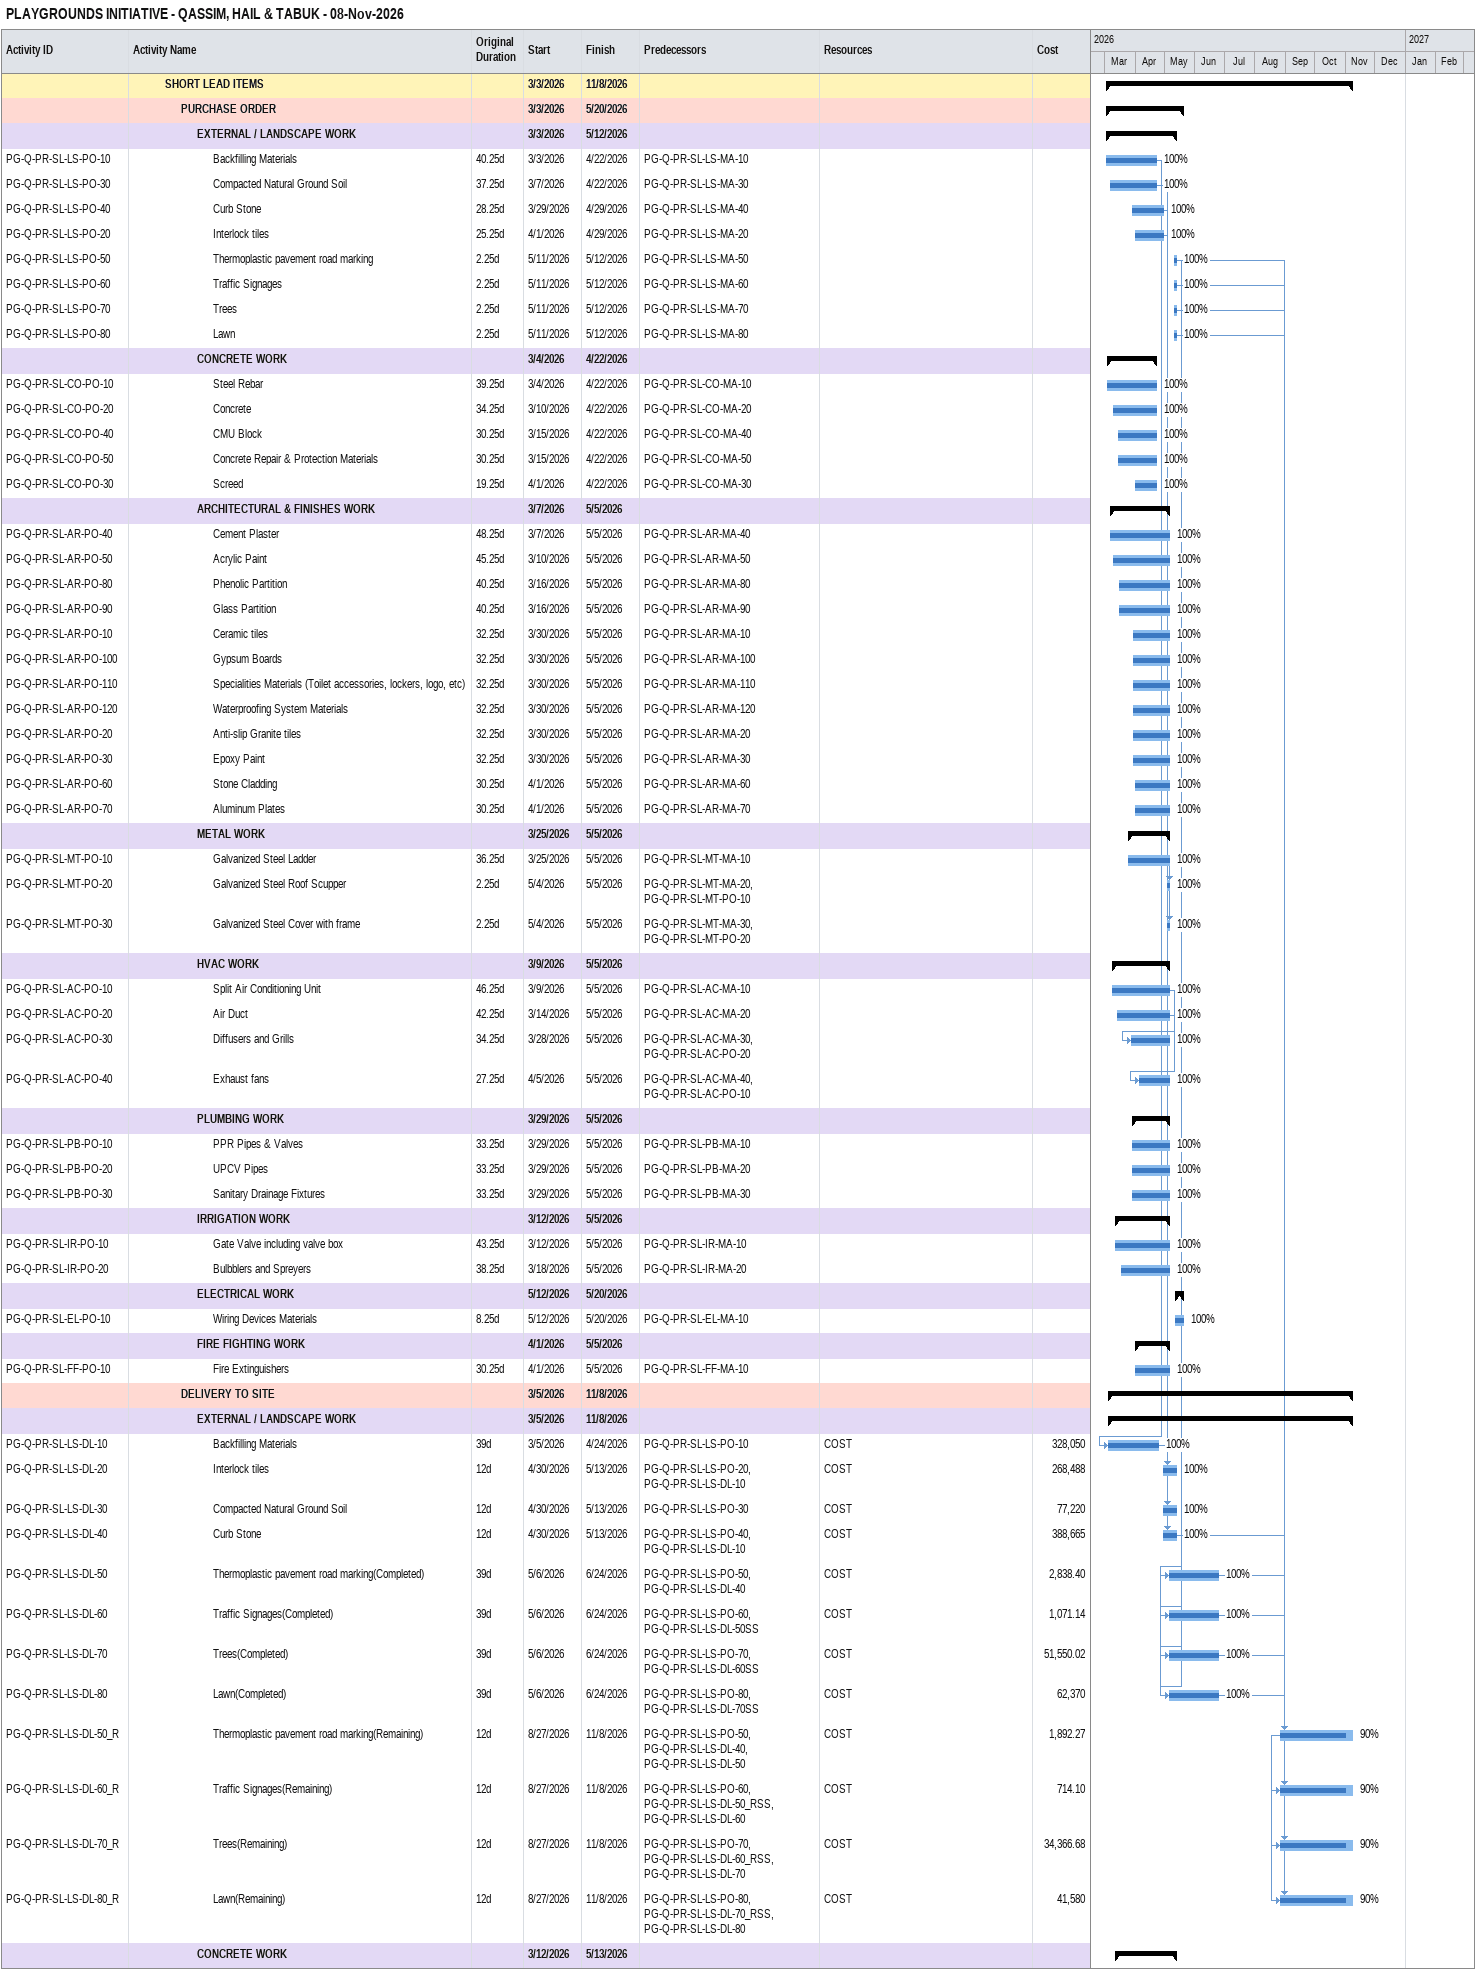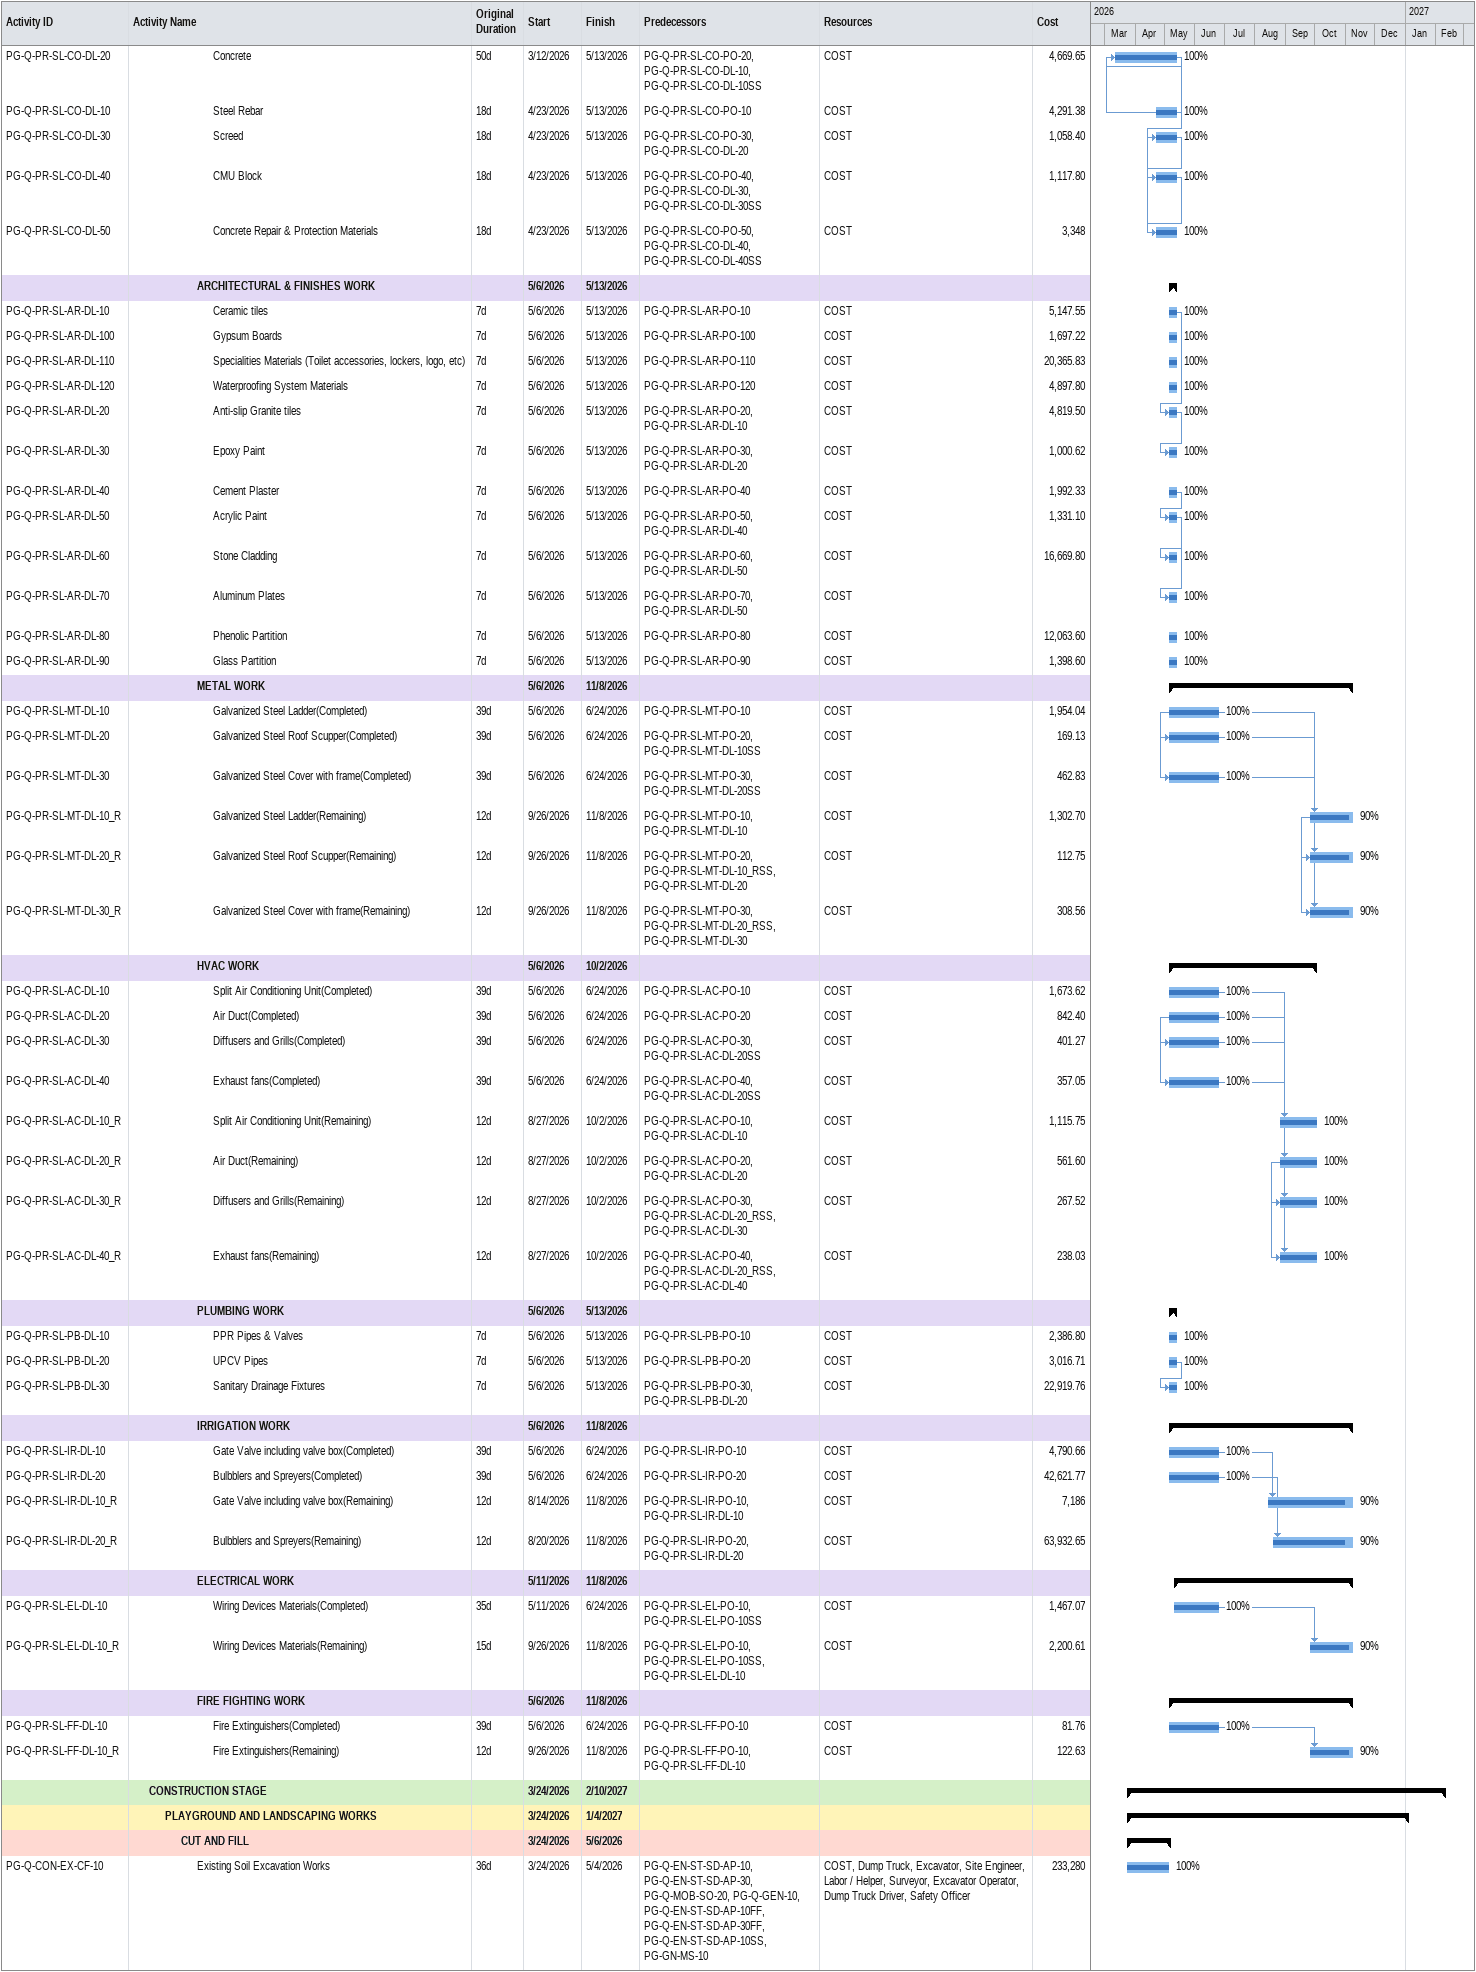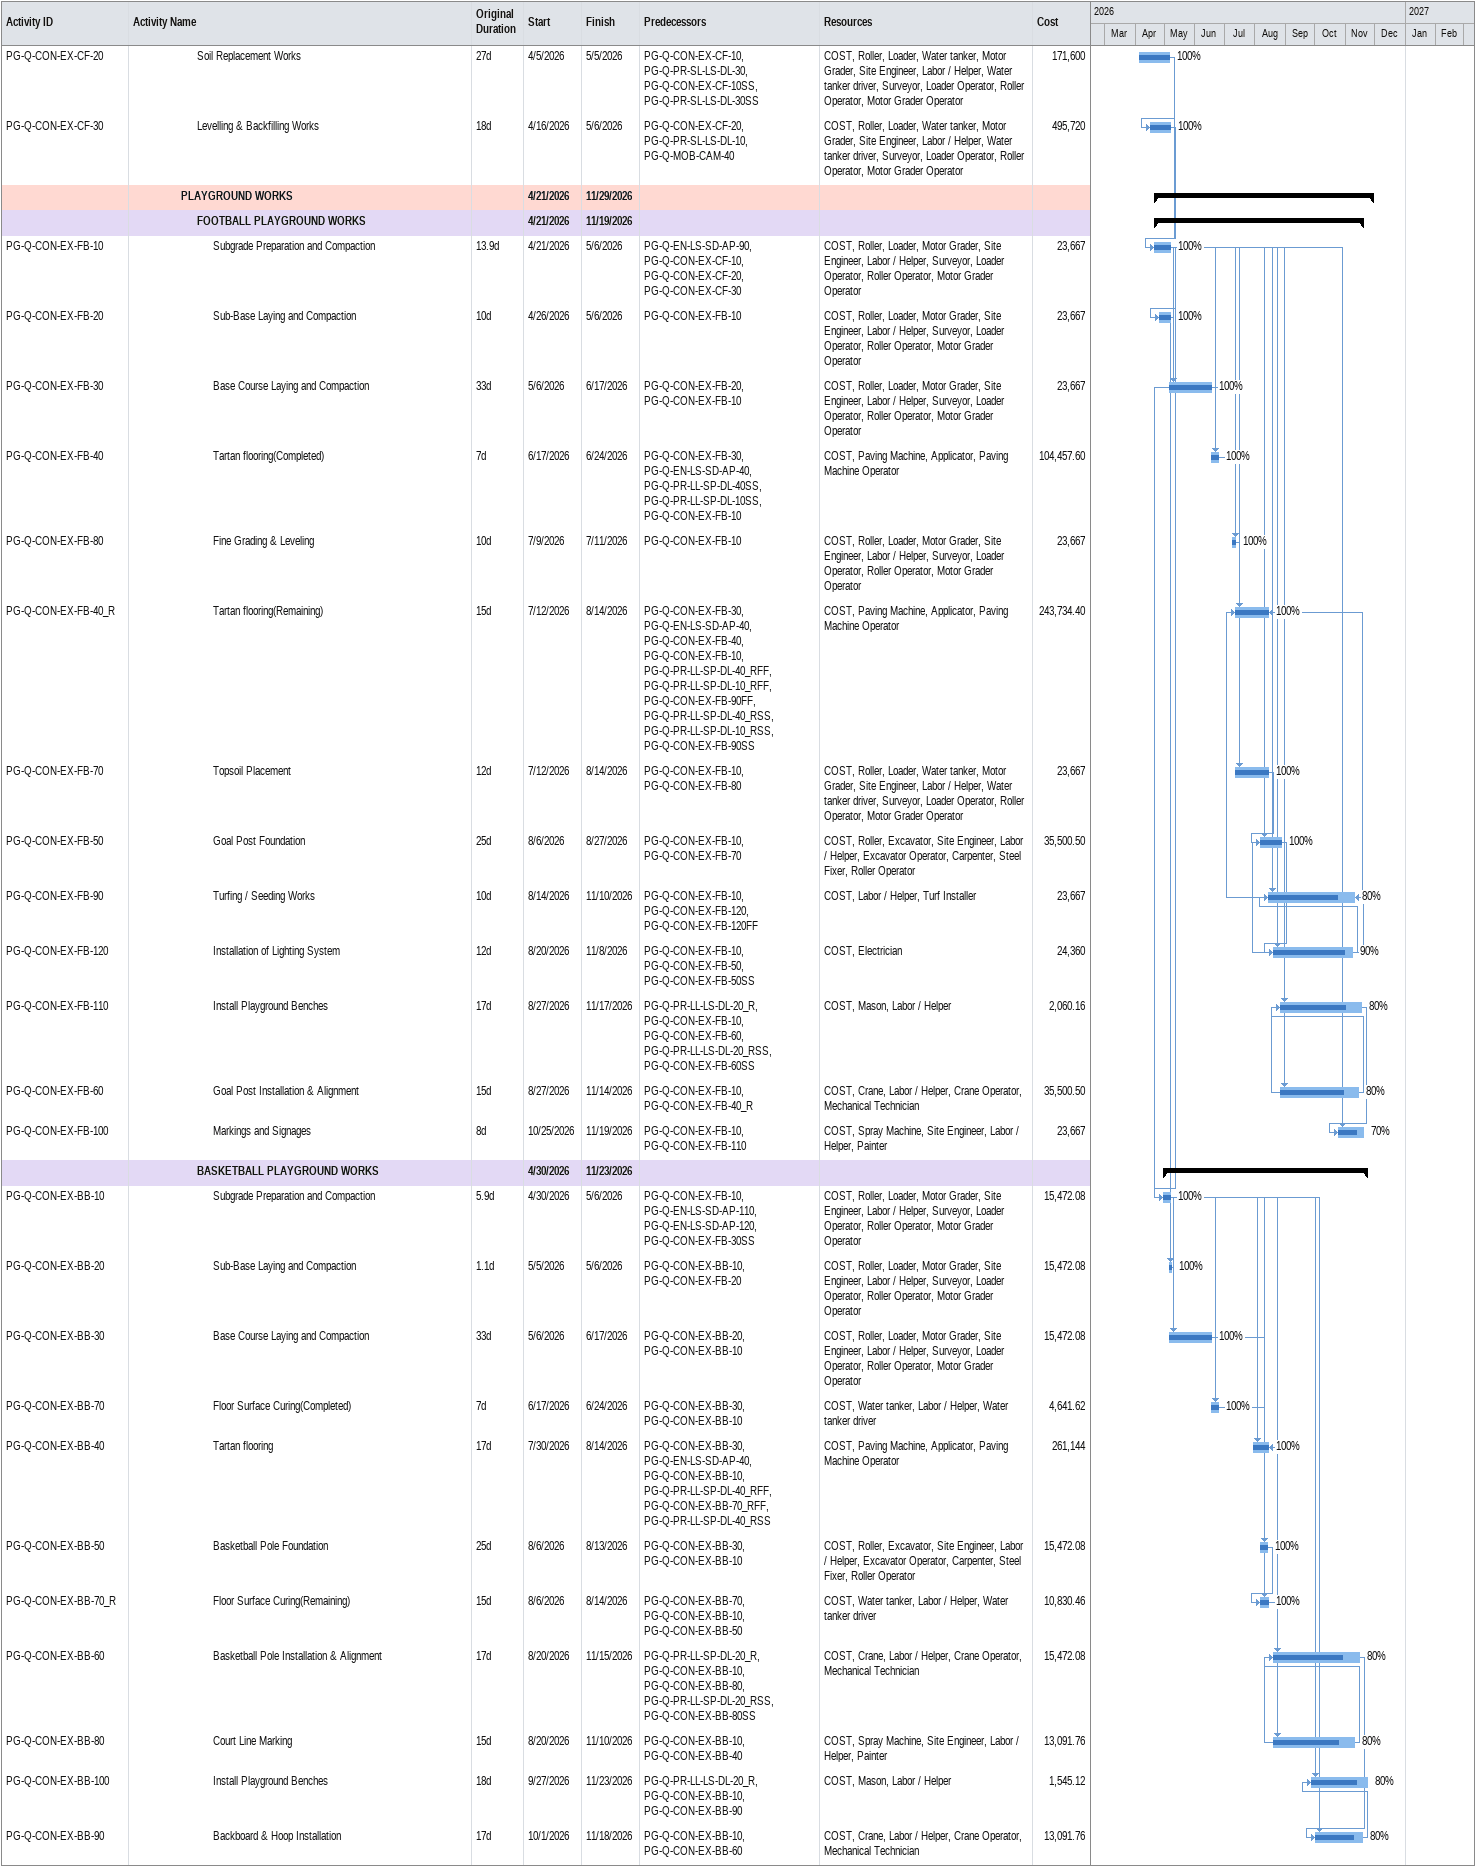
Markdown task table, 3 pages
PLAYGROUNDS INITIATIVE - QASSIM, HAIL & TABUK - 08-Nov-2026

| ID | Level | Task | Original duration | Start | Finish | Predecessors | Resources | % complete | Cost |
|---|---|---|---|---|---|---|---|---|---|
|  | 3 | **SHORT LEAD ITEMS** |  | 2026-03-03 | 2026-11-08 |  |  |  |  |
|  | 4 | **PURCHASE ORDER** |  | 2026-03-03 | 2026-05-20 |  |  |  |  |
|  | 5 | **EXTERNAL / LANDSCAPE WORK** |  | 2026-03-03 | 2026-05-12 |  |  |  |  |
| PG-Q-PR-SL-LS-PO-10 | 6 | Backfilling Materials | 40.25d | 2026-03-03 | 2026-04-22 | PG-Q-PR-SL-LS-MA-10 |  | 100 |  |
| PG-Q-PR-SL-LS-PO-30 | 6 | Compacted Natural Ground Soil | 37.25d | 2026-03-07 | 2026-04-22 | PG-Q-PR-SL-LS-MA-30 |  | 100 |  |
| PG-Q-PR-SL-LS-PO-40 | 6 | Curb Stone | 28.25d | 2026-03-29 | 2026-04-29 | PG-Q-PR-SL-LS-MA-40 |  | 100 |  |
| PG-Q-PR-SL-LS-PO-20 | 6 | Interlock tiles | 25.25d | 2026-04-01 | 2026-04-29 | PG-Q-PR-SL-LS-MA-20 |  | 100 |  |
| PG-Q-PR-SL-LS-PO-50 | 6 | Thermoplastic pavement road marking | 2.25d | 2026-05-11 | 2026-05-12 | PG-Q-PR-SL-LS-MA-50 |  | 100 |  |
| PG-Q-PR-SL-LS-PO-60 | 6 | Traffic Signages | 2.25d | 2026-05-11 | 2026-05-12 | PG-Q-PR-SL-LS-MA-60 |  | 100 |  |
| PG-Q-PR-SL-LS-PO-70 | 6 | Trees | 2.25d | 2026-05-11 | 2026-05-12 | PG-Q-PR-SL-LS-MA-70 |  | 100 |  |
| PG-Q-PR-SL-LS-PO-80 | 6 | Lawn | 2.25d | 2026-05-11 | 2026-05-12 | PG-Q-PR-SL-LS-MA-80 |  | 100 |  |
|  | 5 | **CONCRETE WORK** |  | 2026-03-04 | 2026-04-22 |  |  |  |  |
| PG-Q-PR-SL-CO-PO-10 | 6 | Steel Rebar | 39.25d | 2026-03-04 | 2026-04-22 | PG-Q-PR-SL-CO-MA-10 |  | 100 |  |
| PG-Q-PR-SL-CO-PO-20 | 6 | Concrete | 34.25d | 2026-03-10 | 2026-04-22 | PG-Q-PR-SL-CO-MA-20 |  | 100 |  |
| PG-Q-PR-SL-CO-PO-40 | 6 | CMU Block | 30.25d | 2026-03-15 | 2026-04-22 | PG-Q-PR-SL-CO-MA-40 |  | 100 |  |
| PG-Q-PR-SL-CO-PO-50 | 6 | Concrete Repair & Protection Materials | 30.25d | 2026-03-15 | 2026-04-22 | PG-Q-PR-SL-CO-MA-50 |  | 100 |  |
| PG-Q-PR-SL-CO-PO-30 | 6 | Screed | 19.25d | 2026-04-01 | 2026-04-22 | PG-Q-PR-SL-CO-MA-30 |  | 100 |  |
|  | 5 | **ARCHITECTURAL & FINISHES WORK** |  | 2026-03-07 | 2026-05-05 |  |  |  |  |
| PG-Q-PR-SL-AR-PO-40 | 6 | Cement Plaster | 48.25d | 2026-03-07 | 2026-05-05 | PG-Q-PR-SL-AR-MA-40 |  | 100 |  |
| PG-Q-PR-SL-AR-PO-50 | 6 | Acrylic Paint | 45.25d | 2026-03-10 | 2026-05-05 | PG-Q-PR-SL-AR-MA-50 |  | 100 |  |
| PG-Q-PR-SL-AR-PO-80 | 6 | Phenolic Partition | 40.25d | 2026-03-16 | 2026-05-05 | PG-Q-PR-SL-AR-MA-80 |  | 100 |  |
| PG-Q-PR-SL-AR-PO-90 | 6 | Glass Partition | 40.25d | 2026-03-16 | 2026-05-05 | PG-Q-PR-SL-AR-MA-90 |  | 100 |  |
| PG-Q-PR-SL-AR-PO-10 | 6 | Ceramic tiles | 32.25d | 2026-03-30 | 2026-05-05 | PG-Q-PR-SL-AR-MA-10 |  | 100 |  |
| PG-Q-PR-SL-AR-PO-100 | 6 | Gypsum Boards | 32.25d | 2026-03-30 | 2026-05-05 | PG-Q-PR-SL-AR-MA-100 |  | 100 |  |
| PG-Q-PR-SL-AR-PO-110 | 6 | Specialities Materials (Toilet accessories, lockers, logo, etc) | 32.25d | 2026-03-30 | 2026-05-05 | PG-Q-PR-SL-AR-MA-110 |  | 100 |  |
| PG-Q-PR-SL-AR-PO-120 | 6 | Waterproofing System Materials | 32.25d | 2026-03-30 | 2026-05-05 | PG-Q-PR-SL-AR-MA-120 |  | 100 |  |
| PG-Q-PR-SL-AR-PO-20 | 6 | Anti-slip Granite tiles | 32.25d | 2026-03-30 | 2026-05-05 | PG-Q-PR-SL-AR-MA-20 |  | 100 |  |
| PG-Q-PR-SL-AR-PO-30 | 6 | Epoxy Paint | 32.25d | 2026-03-30 | 2026-05-05 | PG-Q-PR-SL-AR-MA-30 |  | 100 |  |
| PG-Q-PR-SL-AR-PO-60 | 6 | Stone Cladding | 30.25d | 2026-04-01 | 2026-05-05 | PG-Q-PR-SL-AR-MA-60 |  | 100 |  |
| PG-Q-PR-SL-AR-PO-70 | 6 | Aluminum Plates | 30.25d | 2026-04-01 | 2026-05-05 | PG-Q-PR-SL-AR-MA-70 |  | 100 |  |
|  | 5 | **METAL WORK** |  | 2026-03-25 | 2026-05-05 |  |  |  |  |
| PG-Q-PR-SL-MT-PO-10 | 6 | Galvanized Steel Ladder | 36.25d | 2026-03-25 | 2026-05-05 | PG-Q-PR-SL-MT-MA-10 |  | 100 |  |
| PG-Q-PR-SL-MT-PO-20 | 6 | Galvanized Steel Roof Scupper | 2.25d | 2026-05-04 | 2026-05-05 | PG-Q-PR-SL-MT-MA-20, PG-Q-PR-SL-MT-PO-10 |  | 100 |  |
| PG-Q-PR-SL-MT-PO-30 | 6 | Galvanized Steel Cover with frame | 2.25d | 2026-05-04 | 2026-05-05 | PG-Q-PR-SL-MT-MA-30, PG-Q-PR-SL-MT-PO-20 |  | 100 |  |
|  | 5 | **HVAC WORK** |  | 2026-03-09 | 2026-05-05 |  |  |  |  |
| PG-Q-PR-SL-AC-PO-10 | 6 | Split Air Conditioning Unit | 46.25d | 2026-03-09 | 2026-05-05 | PG-Q-PR-SL-AC-MA-10 |  | 100 |  |
| PG-Q-PR-SL-AC-PO-20 | 6 | Air Duct | 42.25d | 2026-03-14 | 2026-05-05 | PG-Q-PR-SL-AC-MA-20 |  | 100 |  |
| PG-Q-PR-SL-AC-PO-30 | 6 | Diffusers and Grills | 34.25d | 2026-03-28 | 2026-05-05 | PG-Q-PR-SL-AC-MA-30, PG-Q-PR-SL-AC-PO-20 |  | 100 |  |
| PG-Q-PR-SL-AC-PO-40 | 6 | Exhaust fans | 27.25d | 2026-04-05 | 2026-05-05 | PG-Q-PR-SL-AC-MA-40, PG-Q-PR-SL-AC-PO-10 |  | 100 |  |
|  | 5 | **PLUMBING WORK** |  | 2026-03-29 | 2026-05-05 |  |  |  |  |
| PG-Q-PR-SL-PB-PO-10 | 6 | PPR Pipes & Valves | 33.25d | 2026-03-29 | 2026-05-05 | PG-Q-PR-SL-PB-MA-10 |  | 100 |  |
| PG-Q-PR-SL-PB-PO-20 | 6 | UPCV Pipes | 33.25d | 2026-03-29 | 2026-05-05 | PG-Q-PR-SL-PB-MA-20 |  | 100 |  |
| PG-Q-PR-SL-PB-PO-30 | 6 | Sanitary Drainage Fixtures | 33.25d | 2026-03-29 | 2026-05-05 | PG-Q-PR-SL-PB-MA-30 |  | 100 |  |
|  | 5 | **IRRIGATION WORK** |  | 2026-03-12 | 2026-05-05 |  |  |  |  |
| PG-Q-PR-SL-IR-PO-10 | 6 | Gate Valve including valve box | 43.25d | 2026-03-12 | 2026-05-05 | PG-Q-PR-SL-IR-MA-10 |  | 100 |  |
| PG-Q-PR-SL-IR-PO-20 | 6 | Bulbblers and Spreyers | 38.25d | 2026-03-18 | 2026-05-05 | PG-Q-PR-SL-IR-MA-20 |  | 100 |  |
|  | 5 | **ELECTRICAL WORK** |  | 2026-05-12 | 2026-05-20 |  |  |  |  |
| PG-Q-PR-SL-EL-PO-10 | 6 | Wiring Devices Materials | 8.25d | 2026-05-12 | 2026-05-20 | PG-Q-PR-SL-EL-MA-10 |  | 100 |  |
|  | 5 | **FIRE FIGHTING WORK** |  | 2026-04-01 | 2026-05-05 |  |  |  |  |
| PG-Q-PR-SL-FF-PO-10 | 6 | Fire Extinguishers | 30.25d | 2026-04-01 | 2026-05-05 | PG-Q-PR-SL-FF-MA-10 |  | 100 |  |
|  | 4 | **DELIVERY TO SITE** |  | 2026-03-05 | 2026-11-08 |  |  |  |  |
|  | 5 | **EXTERNAL / LANDSCAPE WORK** |  | 2026-03-05 | 2026-11-08 |  |  |  |  |
| PG-Q-PR-SL-LS-DL-10 | 6 | Backfilling Materials | 39d | 2026-03-05 | 2026-04-24 | PG-Q-PR-SL-LS-PO-10 | COST | 100 | 328050 |
| PG-Q-PR-SL-LS-DL-20 | 6 | Interlock tiles | 12d | 2026-04-30 | 2026-05-13 | PG-Q-PR-SL-LS-PO-20, PG-Q-PR-SL-LS-DL-10 | COST | 100 | 268488 |
| PG-Q-PR-SL-LS-DL-30 | 6 | Compacted Natural Ground Soil | 12d | 2026-04-30 | 2026-05-13 | PG-Q-PR-SL-LS-PO-30 | COST | 100 | 77220 |
| PG-Q-PR-SL-LS-DL-40 | 6 | Curb Stone | 12d | 2026-04-30 | 2026-05-13 | PG-Q-PR-SL-LS-PO-40, PG-Q-PR-SL-LS-DL-10 | COST | 100 | 388665 |
| PG-Q-PR-SL-LS-DL-50 | 6 | Thermoplastic pavement road marking(Completed) | 39d | 2026-05-06 | 2026-06-24 | PG-Q-PR-SL-LS-PO-50, PG-Q-PR-SL-LS-DL-40 | COST | 100 | 2838.40 |
| PG-Q-PR-SL-LS-DL-60 | 6 | Traffic Signages(Completed) | 39d | 2026-05-06 | 2026-06-24 | PG-Q-PR-SL-LS-PO-60, PG-Q-PR-SL-LS-DL-50SS | COST | 100 | 1071.14 |
| PG-Q-PR-SL-LS-DL-70 | 6 | Trees(Completed) | 39d | 2026-05-06 | 2026-06-24 | PG-Q-PR-SL-LS-PO-70, PG-Q-PR-SL-LS-DL-60SS | COST | 100 | 51550.02 |
| PG-Q-PR-SL-LS-DL-80 | 6 | Lawn(Completed) | 39d | 2026-05-06 | 2026-06-24 | PG-Q-PR-SL-LS-PO-80, PG-Q-PR-SL-LS-DL-70SS | COST | 100 | 62370 |
| PG-Q-PR-SL-LS-DL-50_R | 6 | Thermoplastic pavement road marking(Remaining) | 12d | 2026-08-27 | 2026-11-08 | PG-Q-PR-SL-LS-PO-50, PG-Q-PR-SL-LS-DL-40, PG-Q-PR-SL-LS-DL-50 | COST | 90 | 1892.27 |
| PG-Q-PR-SL-LS-DL-60_R | 6 | Traffic Signages(Remaining) | 12d | 2026-08-27 | 2026-11-08 | PG-Q-PR-SL-LS-PO-60, PG-Q-PR-SL-LS-DL-50_RSS, PG-Q-PR-SL-LS-DL-60 | COST | 90 | 714.10 |
| PG-Q-PR-SL-LS-DL-70_R | 6 | Trees(Remaining) | 12d | 2026-08-27 | 2026-11-08 | PG-Q-PR-SL-LS-PO-70, PG-Q-PR-SL-LS-DL-60_RSS, PG-Q-PR-SL-LS-DL-70 | COST | 90 | 34366.68 |
| PG-Q-PR-SL-LS-DL-80_R | 6 | Lawn(Remaining) | 12d | 2026-08-27 | 2026-11-08 | PG-Q-PR-SL-LS-PO-80, PG-Q-PR-SL-LS-DL-70_RSS, PG-Q-PR-SL-LS-DL-80 | COST | 90 | 41580 |
|  | 5 | **CONCRETE WORK** |  | 2026-03-12 | 2026-05-13 |  |  |  |  |
| PG-Q-PR-SL-CO-DL-20 | 6 | Concrete | 50d | 2026-03-12 | 2026-05-13 | PG-Q-PR-SL-CO-PO-20, PG-Q-PR-SL-CO-DL-10, PG-Q-PR-SL-CO-DL-10SS | COST | 100 | 4669.65 |
| PG-Q-PR-SL-CO-DL-10 | 6 | Steel Rebar | 18d | 2026-04-23 | 2026-05-13 | PG-Q-PR-SL-CO-PO-10 | COST | 100 | 4291.38 |
| PG-Q-PR-SL-CO-DL-30 | 6 | Screed | 18d | 2026-04-23 | 2026-05-13 | PG-Q-PR-SL-CO-PO-30, PG-Q-PR-SL-CO-DL-20 | COST | 100 | 1058.40 |
| PG-Q-PR-SL-CO-DL-40 | 6 | CMU Block | 18d | 2026-04-23 | 2026-05-13 | PG-Q-PR-SL-CO-PO-40, PG-Q-PR-SL-CO-DL-30, PG-Q-PR-SL-CO-DL-30SS | COST | 100 | 1117.80 |
| PG-Q-PR-SL-CO-DL-50 | 6 | Concrete Repair & Protection Materials | 18d | 2026-04-23 | 2026-05-13 | PG-Q-PR-SL-CO-PO-50, PG-Q-PR-SL-CO-DL-40, PG-Q-PR-SL-CO-DL-40SS | COST | 100 | 3348 |
|  | 5 | **ARCHITECTURAL & FINISHES WORK** |  | 2026-05-06 | 2026-05-13 |  |  |  |  |
| PG-Q-PR-SL-AR-DL-10 | 6 | Ceramic tiles | 7d | 2026-05-06 | 2026-05-13 | PG-Q-PR-SL-AR-PO-10 | COST | 100 | 5147.55 |
| PG-Q-PR-SL-AR-DL-100 | 6 | Gypsum Boards | 7d | 2026-05-06 | 2026-05-13 | PG-Q-PR-SL-AR-PO-100 | COST | 100 | 1697.22 |
| PG-Q-PR-SL-AR-DL-110 | 6 | Specialities Materials (Toilet accessories, lockers, logo, etc) | 7d | 2026-05-06 | 2026-05-13 | PG-Q-PR-SL-AR-PO-110 | COST | 100 | 20365.83 |
| PG-Q-PR-SL-AR-DL-120 | 6 | Waterproofing System Materials | 7d | 2026-05-06 | 2026-05-13 | PG-Q-PR-SL-AR-PO-120 | COST | 100 | 4897.80 |
| PG-Q-PR-SL-AR-DL-20 | 6 | Anti-slip Granite tiles | 7d | 2026-05-06 | 2026-05-13 | PG-Q-PR-SL-AR-PO-20, PG-Q-PR-SL-AR-DL-10 | COST | 100 | 4819.50 |
| PG-Q-PR-SL-AR-DL-30 | 6 | Epoxy Paint | 7d | 2026-05-06 | 2026-05-13 | PG-Q-PR-SL-AR-PO-30, PG-Q-PR-SL-AR-DL-20 | COST | 100 | 1000.62 |
| PG-Q-PR-SL-AR-DL-40 | 6 | Cement Plaster | 7d | 2026-05-06 | 2026-05-13 | PG-Q-PR-SL-AR-PO-40 | COST | 100 | 1992.33 |
| PG-Q-PR-SL-AR-DL-50 | 6 | Acrylic Paint | 7d | 2026-05-06 | 2026-05-13 | PG-Q-PR-SL-AR-PO-50, PG-Q-PR-SL-AR-DL-40 | COST | 100 | 1331.10 |
| PG-Q-PR-SL-AR-DL-60 | 6 | Stone Cladding | 7d | 2026-05-06 | 2026-05-13 | PG-Q-PR-SL-AR-PO-60, PG-Q-PR-SL-AR-DL-50 | COST | 100 | 16669.80 |
| PG-Q-PR-SL-AR-DL-70 | 6 | Aluminum Plates | 7d | 2026-05-06 | 2026-05-13 | PG-Q-PR-SL-AR-PO-70, PG-Q-PR-SL-AR-DL-50 | COST | 100 |  |
| PG-Q-PR-SL-AR-DL-80 | 6 | Phenolic Partition | 7d | 2026-05-06 | 2026-05-13 | PG-Q-PR-SL-AR-PO-80 | COST | 100 | 12063.60 |
| PG-Q-PR-SL-AR-DL-90 | 6 | Glass Partition | 7d | 2026-05-06 | 2026-05-13 | PG-Q-PR-SL-AR-PO-90 | COST | 100 | 1398.60 |
|  | 5 | **METAL WORK** |  | 2026-05-06 | 2026-11-08 |  |  |  |  |
| PG-Q-PR-SL-MT-DL-10 | 6 | Galvanized Steel Ladder(Completed) | 39d | 2026-05-06 | 2026-06-24 | PG-Q-PR-SL-MT-PO-10 | COST | 100 | 1954.04 |
| PG-Q-PR-SL-MT-DL-20 | 6 | Galvanized Steel Roof Scupper(Completed) | 39d | 2026-05-06 | 2026-06-24 | PG-Q-PR-SL-MT-PO-20, PG-Q-PR-SL-MT-DL-10SS | COST | 100 | 169.13 |
| PG-Q-PR-SL-MT-DL-30 | 6 | Galvanized Steel Cover with frame(Completed) | 39d | 2026-05-06 | 2026-06-24 | PG-Q-PR-SL-MT-PO-30, PG-Q-PR-SL-MT-DL-20SS | COST | 100 | 462.83 |
| PG-Q-PR-SL-MT-DL-10_R | 6 | Galvanized Steel Ladder(Remaining) | 12d | 2026-09-26 | 2026-11-08 | PG-Q-PR-SL-MT-PO-10, PG-Q-PR-SL-MT-DL-10 | COST | 90 | 1302.70 |
| PG-Q-PR-SL-MT-DL-20_R | 6 | Galvanized Steel Roof Scupper(Remaining) | 12d | 2026-09-26 | 2026-11-08 | PG-Q-PR-SL-MT-PO-20, PG-Q-PR-SL-MT-DL-10_RSS, PG-Q-PR-SL-MT-DL-20 | COST | 90 | 112.75 |
| PG-Q-PR-SL-MT-DL-30_R | 6 | Galvanized Steel Cover with frame(Remaining) | 12d | 2026-09-26 | 2026-11-08 | PG-Q-PR-SL-MT-PO-30, PG-Q-PR-SL-MT-DL-20_RSS, PG-Q-PR-SL-MT-DL-30 | COST | 90 | 308.56 |
|  | 5 | **HVAC WORK** |  | 2026-05-06 | 2026-10-02 |  |  |  |  |
| PG-Q-PR-SL-AC-DL-10 | 6 | Split Air Conditioning Unit(Completed) | 39d | 2026-05-06 | 2026-06-24 | PG-Q-PR-SL-AC-PO-10 | COST | 100 | 1673.62 |
| PG-Q-PR-SL-AC-DL-20 | 6 | Air Duct(Completed) | 39d | 2026-05-06 | 2026-06-24 | PG-Q-PR-SL-AC-PO-20 | COST | 100 | 842.40 |
| PG-Q-PR-SL-AC-DL-30 | 6 | Diffusers and Grills(Completed) | 39d | 2026-05-06 | 2026-06-24 | PG-Q-PR-SL-AC-PO-30, PG-Q-PR-SL-AC-DL-20SS | COST | 100 | 401.27 |
| PG-Q-PR-SL-AC-DL-40 | 6 | Exhaust fans(Completed) | 39d | 2026-05-06 | 2026-06-24 | PG-Q-PR-SL-AC-PO-40, PG-Q-PR-SL-AC-DL-20SS | COST | 100 | 357.05 |
| PG-Q-PR-SL-AC-DL-10_R | 6 | Split Air Conditioning Unit(Remaining) | 12d | 2026-08-27 | 2026-10-02 | PG-Q-PR-SL-AC-PO-10, PG-Q-PR-SL-AC-DL-10 | COST | 100 | 1115.75 |
| PG-Q-PR-SL-AC-DL-20_R | 6 | Air Duct(Remaining) | 12d | 2026-08-27 | 2026-10-02 | PG-Q-PR-SL-AC-PO-20, PG-Q-PR-SL-AC-DL-20 | COST | 100 | 561.60 |
| PG-Q-PR-SL-AC-DL-30_R | 6 | Diffusers and Grills(Remaining) | 12d | 2026-08-27 | 2026-10-02 | PG-Q-PR-SL-AC-PO-30, PG-Q-PR-SL-AC-DL-20_RSS, PG-Q-PR-SL-AC-DL-30 | COST | 100 | 267.52 |
| PG-Q-PR-SL-AC-DL-40_R | 6 | Exhaust fans(Remaining) | 12d | 2026-08-27 | 2026-10-02 | PG-Q-PR-SL-AC-PO-40, PG-Q-PR-SL-AC-DL-20_RSS, PG-Q-PR-SL-AC-DL-40 | COST | 100 | 238.03 |
|  | 5 | **PLUMBING WORK** |  | 2026-05-06 | 2026-05-13 |  |  |  |  |
| PG-Q-PR-SL-PB-DL-10 | 6 | PPR Pipes & Valves | 7d | 2026-05-06 | 2026-05-13 | PG-Q-PR-SL-PB-PO-10 | COST | 100 | 2386.80 |
| PG-Q-PR-SL-PB-DL-20 | 6 | UPCV Pipes | 7d | 2026-05-06 | 2026-05-13 | PG-Q-PR-SL-PB-PO-20 | COST | 100 | 3016.71 |
| PG-Q-PR-SL-PB-DL-30 | 6 | Sanitary Drainage Fixtures | 7d | 2026-05-06 | 2026-05-13 | PG-Q-PR-SL-PB-PO-30, PG-Q-PR-SL-PB-DL-20 | COST | 100 | 22919.76 |
|  | 5 | **IRRIGATION WORK** |  | 2026-05-06 | 2026-11-08 |  |  |  |  |
| PG-Q-PR-SL-IR-DL-10 | 6 | Gate Valve including valve box(Completed) | 39d | 2026-05-06 | 2026-06-24 | PG-Q-PR-SL-IR-PO-10 | COST | 100 | 4790.66 |
| PG-Q-PR-SL-IR-DL-20 | 6 | Bulbblers and Spreyers(Completed) | 39d | 2026-05-06 | 2026-06-24 | PG-Q-PR-SL-IR-PO-20 | COST | 100 | 42621.77 |
| PG-Q-PR-SL-IR-DL-10_R | 6 | Gate Valve including valve box(Remaining) | 12d | 2026-08-14 | 2026-11-08 | PG-Q-PR-SL-IR-PO-10, PG-Q-PR-SL-IR-DL-10 | COST | 90 | 7186 |
| PG-Q-PR-SL-IR-DL-20_R | 6 | Bulbblers and Spreyers(Remaining) | 12d | 2026-08-20 | 2026-11-08 | PG-Q-PR-SL-IR-PO-20, PG-Q-PR-SL-IR-DL-20 | COST | 90 | 63932.65 |
|  | 5 | **ELECTRICAL WORK** |  | 2026-05-11 | 2026-11-08 |  |  |  |  |
| PG-Q-PR-SL-EL-DL-10 | 6 | Wiring Devices Materials(Completed) | 35d | 2026-05-11 | 2026-06-24 | PG-Q-PR-SL-EL-PO-10, PG-Q-PR-SL-EL-PO-10SS | COST | 100 | 1467.07 |
| PG-Q-PR-SL-EL-DL-10_R | 6 | Wiring Devices Materials(Remaining) | 15d | 2026-09-26 | 2026-11-08 | PG-Q-PR-SL-EL-PO-10, PG-Q-PR-SL-EL-PO-10SS, PG-Q-PR-SL-EL-DL-10 | COST | 90 | 2200.61 |
|  | 5 | **FIRE FIGHTING WORK** |  | 2026-05-06 | 2026-11-08 |  |  |  |  |
| PG-Q-PR-SL-FF-DL-10 | 6 | Fire Extinguishers(Completed) | 39d | 2026-05-06 | 2026-06-24 | PG-Q-PR-SL-FF-PO-10 | COST | 100 | 81.76 |
| PG-Q-PR-SL-FF-DL-10_R | 6 | Fire Extinguishers(Remaining) | 12d | 2026-09-26 | 2026-11-08 | PG-Q-PR-SL-FF-PO-10, PG-Q-PR-SL-FF-DL-10 | COST | 90 | 122.63 |
|  | 2 | **CONSTRUCTION STAGE** |  | 2026-03-24 | 2027-02-10 |  |  |  |  |
|  | 3 | **PLAYGROUND AND LANDSCAPING WORKS** |  | 2026-03-24 | 2027-01-04 |  |  |  |  |
|  | 4 | **CUT AND FILL** |  | 2026-03-24 | 2026-05-06 |  |  |  |  |
| PG-Q-CON-EX-CF-10 | 5 | Existing Soil Excavation Works | 36d | 2026-03-24 | 2026-05-04 | PG-Q-EN-ST-SD-AP-10, PG-Q-EN-ST-SD-AP-30, PG-Q-MOB-SO-20, PG-Q-GEN-10, PG-Q-EN-ST-SD-AP-10FF, PG-Q-EN-ST-SD-AP-30FF, PG-Q-EN-ST-SD-AP-10SS, PG-GN-MS-10 | COST, Dump Truck, Excavator, Site Engineer, Labor / Helper, Surveyor, Excavator Operator, Dump Truck Driver, Safety Officer | 100 | 233280 |
| PG-Q-CON-EX-CF-20 | 5 | Soil Replacement Works | 27d | 2026-04-05 | 2026-05-05 | PG-Q-CON-EX-CF-10, PG-Q-PR-SL-LS-DL-30, PG-Q-CON-EX-CF-10SS, PG-Q-PR-SL-LS-DL-30SS | COST, Roller, Loader, Water tanker, Motor Grader, Site Engineer, Labor / Helper, Water tanker driver, Surveyor, Loader Operator, Roller Operator, Motor Grader Operator | 100 | 171600 |
| PG-Q-CON-EX-CF-30 | 5 | Levelling & Backfilling Works | 18d | 2026-04-16 | 2026-05-06 | PG-Q-CON-EX-CF-20, PG-Q-PR-SL-LS-DL-10, PG-Q-MOB-CAM-40 | COST, Roller, Loader, Water tanker, Motor Grader, Site Engineer, Labor / Helper, Water tanker driver, Surveyor, Loader Operator, Roller Operator, Motor Grader Operator | 100 | 495720 |
|  | 4 | **PLAYGROUND WORKS** |  | 2026-04-21 | 2026-11-29 |  |  |  |  |
|  | 5 | **FOOTBALL PLAYGROUND WORKS** |  | 2026-04-21 | 2026-11-19 |  |  |  |  |
| PG-Q-CON-EX-FB-10 | 6 | Subgrade Preparation and Compaction | 13.9d | 2026-04-21 | 2026-05-06 | PG-Q-EN-LS-SD-AP-90, PG-Q-CON-EX-CF-10, PG-Q-CON-EX-CF-20, PG-Q-CON-EX-CF-30 | COST, Roller, Loader, Motor Grader, Site Engineer, Labor / Helper, Surveyor, Loader Operator, Roller Operator, Motor Grader Operator | 100 | 23667 |
| PG-Q-CON-EX-FB-20 | 6 | Sub-Base Laying and Compaction | 10d | 2026-04-26 | 2026-05-06 | PG-Q-CON-EX-FB-10 | COST, Roller, Loader, Motor Grader, Site Engineer, Labor / Helper, Surveyor, Loader Operator, Roller Operator, Motor Grader Operator | 100 | 23667 |
| PG-Q-CON-EX-FB-30 | 6 | Base Course Laying and Compaction | 33d | 2026-05-06 | 2026-06-17 | PG-Q-CON-EX-FB-20, PG-Q-CON-EX-FB-10 | COST, Roller, Loader, Motor Grader, Site Engineer, Labor / Helper, Surveyor, Loader Operator, Roller Operator, Motor Grader Operator | 100 | 23667 |
| PG-Q-CON-EX-FB-40 | 6 | Tartan flooring(Completed) | 7d | 2026-06-17 | 2026-06-24 | PG-Q-CON-EX-FB-30, PG-Q-EN-LS-SD-AP-40, PG-Q-PR-LL-SP-DL-40SS, PG-Q-PR-LL-SP-DL-10SS, PG-Q-CON-EX-FB-10 | COST, Paving Machine, Applicator, Paving Machine Operator | 100 | 104457.60 |
| PG-Q-CON-EX-FB-80 | 6 | Fine Grading & Leveling | 10d | 2026-07-09 | 2026-07-11 | PG-Q-CON-EX-FB-10 | COST, Roller, Loader, Motor Grader, Site Engineer, Labor / Helper, Surveyor, Loader Operator, Roller Operator, Motor Grader Operator | 100 | 23667 |
| PG-Q-CON-EX-FB-40_R | 6 | Tartan flooring(Remaining) | 15d | 2026-07-12 | 2026-08-14 | PG-Q-CON-EX-FB-30, PG-Q-EN-LS-SD-AP-40, PG-Q-CON-EX-FB-40, PG-Q-CON-EX-FB-10, PG-Q-PR-LL-SP-DL-40_RFF, PG-Q-PR-LL-SP-DL-10_RFF, PG-Q-CON-EX-FB-90FF, PG-Q-PR-LL-SP-DL-40_RSS, PG-Q-PR-LL-SP-DL-10_RSS, PG-Q-CON-EX-FB-90SS | COST, Paving Machine, Applicator, Paving Machine Operator | 100 | 243734.40 |
| PG-Q-CON-EX-FB-70 | 6 | Topsoil Placement | 12d | 2026-07-12 | 2026-08-14 | PG-Q-CON-EX-FB-10, PG-Q-CON-EX-FB-80 | COST, Roller, Loader, Water tanker, Motor Grader, Site Engineer, Labor / Helper, Water tanker driver, Surveyor, Loader Operator, Roller Operator, Motor Grader Operator | 100 | 23667 |
| PG-Q-CON-EX-FB-50 | 6 | Goal Post Foundation | 25d | 2026-08-06 | 2026-08-27 | PG-Q-CON-EX-FB-10, PG-Q-CON-EX-FB-70 | COST, Roller, Excavator, Site Engineer, Labor / Helper, Excavator Operator, Carpenter, Steel Fixer, Roller Operator | 100 | 35500.50 |
| PG-Q-CON-EX-FB-90 | 6 | Turfing / Seeding Works | 10d | 2026-08-14 | 2026-11-10 | PG-Q-CON-EX-FB-10, PG-Q-CON-EX-FB-120, PG-Q-CON-EX-FB-120FF | COST, Labor / Helper, Turf Installer | 80 | 23667 |
| PG-Q-CON-EX-FB-120 | 6 | Installation of Lighting System | 12d | 2026-08-20 | 2026-11-08 | PG-Q-CON-EX-FB-10, PG-Q-CON-EX-FB-50, PG-Q-CON-EX-FB-50SS | COST, Electrician | 90 | 24360 |
| PG-Q-CON-EX-FB-110 | 6 | Install Playground Benches | 17d | 2026-08-27 | 2026-11-17 | PG-Q-PR-LL-LS-DL-20_R, PG-Q-CON-EX-FB-10, PG-Q-CON-EX-FB-60, PG-Q-PR-LL-LS-DL-20_RSS, PG-Q-CON-EX-FB-60SS | COST, Mason, Labor / Helper | 80 | 2060.16 |
| PG-Q-CON-EX-FB-60 | 6 | Goal Post Installation & Alignment | 15d | 2026-08-27 | 2026-11-14 | PG-Q-CON-EX-FB-10, PG-Q-CON-EX-FB-40_R | COST, Crane, Labor / Helper, Crane Operator, Mechanical Technician | 80 | 35500.50 |
| PG-Q-CON-EX-FB-100 | 6 | Markings and Signages | 8d | 2026-10-25 | 2026-11-19 | PG-Q-CON-EX-FB-10, PG-Q-CON-EX-FB-110 | COST, Spray Machine, Site Engineer, Labor / Helper, Painter | 70 | 23667 |
|  | 5 | **BASKETBALL PLAYGROUND WORKS** |  | 2026-04-30 | 2026-11-23 |  |  |  |  |
| PG-Q-CON-EX-BB-10 | 6 | Subgrade Preparation and Compaction | 5.9d | 2026-04-30 | 2026-05-06 | PG-Q-CON-EX-FB-10, PG-Q-EN-LS-SD-AP-110, PG-Q-EN-LS-SD-AP-120, PG-Q-CON-EX-FB-30SS | COST, Roller, Loader, Motor Grader, Site Engineer, Labor / Helper, Surveyor, Loader Operator, Roller Operator, Motor Grader Operator | 100 | 15472.08 |
| PG-Q-CON-EX-BB-20 | 6 | Sub-Base Laying and Compaction | 1.1d | 2026-05-05 | 2026-05-06 | PG-Q-CON-EX-BB-10, PG-Q-CON-EX-FB-20 | COST, Roller, Loader, Motor Grader, Site Engineer, Labor / Helper, Surveyor, Loader Operator, Roller Operator, Motor Grader Operator | 100 | 15472.08 |
| PG-Q-CON-EX-BB-30 | 6 | Base Course Laying and Compaction | 33d | 2026-05-06 | 2026-06-17 | PG-Q-CON-EX-BB-20, PG-Q-CON-EX-BB-10 | COST, Roller, Loader, Motor Grader, Site Engineer, Labor / Helper, Surveyor, Loader Operator, Roller Operator, Motor Grader Operator | 100 | 15472.08 |
| PG-Q-CON-EX-BB-70 | 6 | Floor Surface Curing(Completed) | 7d | 2026-06-17 | 2026-06-24 | PG-Q-CON-EX-BB-30, PG-Q-CON-EX-BB-10 | COST, Water tanker, Labor / Helper, Water tanker driver | 100 | 4641.62 |
| PG-Q-CON-EX-BB-40 | 6 | Tartan flooring | 17d | 2026-07-30 | 2026-08-14 | PG-Q-CON-EX-BB-30, PG-Q-EN-LS-SD-AP-40, PG-Q-CON-EX-BB-10, PG-Q-PR-LL-SP-DL-40_RFF, PG-Q-CON-EX-BB-70_RFF, PG-Q-PR-LL-SP-DL-40_RSS | COST, Paving Machine, Applicator, Paving Machine Operator | 100 | 261144 |
| PG-Q-CON-EX-BB-50 | 6 | Basketball Pole Foundation | 25d | 2026-08-06 | 2026-08-13 | PG-Q-CON-EX-BB-30, PG-Q-CON-EX-BB-10 | COST, Roller, Excavator, Site Engineer, Labor / Helper, Excavator Operator, Carpenter, Steel Fixer, Roller Operator | 100 | 15472.08 |
| PG-Q-CON-EX-BB-70_R | 6 | Floor Surface Curing(Remaining) | 15d | 2026-08-06 | 2026-08-14 | PG-Q-CON-EX-BB-70, PG-Q-CON-EX-BB-10, PG-Q-CON-EX-BB-50 | COST, Water tanker, Labor / Helper, Water tanker driver | 100 | 10830.46 |
| PG-Q-CON-EX-BB-60 | 6 | Basketball Pole Installation & Alignment | 17d | 2026-08-20 | 2026-11-15 | PG-Q-PR-LL-SP-DL-20_R, PG-Q-CON-EX-BB-10, PG-Q-CON-EX-BB-80, PG-Q-PR-LL-SP-DL-20_RSS, PG-Q-CON-EX-BB-80SS | COST, Crane, Labor / Helper, Crane Operator, Mechanical Technician | 80 | 15472.08 |
| PG-Q-CON-EX-BB-80 | 6 | Court Line Marking | 15d | 2026-08-20 | 2026-11-10 | PG-Q-CON-EX-BB-10, PG-Q-CON-EX-BB-40 | COST, Spray Machine, Site Engineer, Labor / Helper, Painter | 80 | 13091.76 |
| PG-Q-CON-EX-BB-100 | 6 | Install Playground Benches | 18d | 2026-09-27 | 2026-11-23 | PG-Q-PR-LL-LS-DL-20_R, PG-Q-CON-EX-BB-10, PG-Q-CON-EX-BB-90 | COST, Mason, Labor / Helper | 80 | 1545.12 |
| PG-Q-CON-EX-BB-90 | 6 | Backboard & Hoop Installation | 17d | 2026-10-01 | 2026-11-18 | PG-Q-CON-EX-BB-10, PG-Q-CON-EX-BB-60 | COST, Crane, Labor / Helper, Crane Operator, Mechanical Technician | 80 | 13091.76 |
